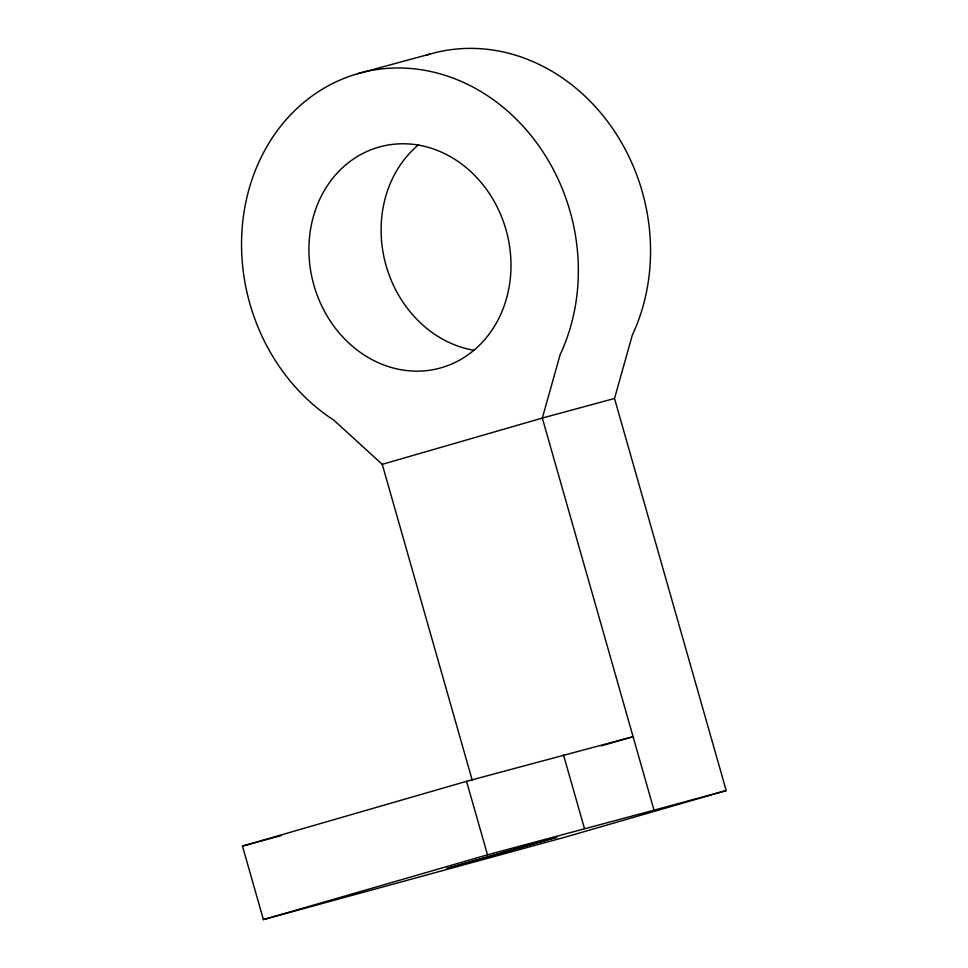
<?xml version="1.0" encoding="UTF-8"?>
<svg xmlns="http://www.w3.org/2000/svg" width="968" height="968" viewBox="0 0 968 968"><rect width="100%" height="100%" fill="white"/><g stroke="black" fill="none" stroke-linecap="round" stroke-linejoin="round"><path stroke-width="1.45" d="M601.358 745.856L633.084 736.684L466.552 781.321L242.472 846.105L263.405 919.6L566.147 836.86L726.206 790.578L614.511 398.465L632.334 335.073A191.059 166.617 74.8 0 0 609.005 123.432A191.059 166.617 74.8 0 0 426.949 54.97M726.206 790.578L654.017 810.18L542.322 418.067L560.145 354.663A191.059 166.617 74.8 0 0 486.118 94.816A191.059 166.617 74.8 0 0 259.751 160.252A191.059 166.617 74.8 0 0 333.779 420.112L382.251 464.337L542.322 418.067L614.511 398.465M263.405 919.6L487.497 854.817L654.017 810.18M357.603 73.713L429.804 54.111M242.472 846.105L281.543 835.493M563.521 754.992L584.454 828.499M382.251 464.337L472.19 780.063M466.552 781.321L487.497 854.817M474.405 350.343A114.635 99.97 74.8 0 1 385.651 264.022A114.635 99.97 74.8 0 1 418.636 144.704M448.692 867.921L446.671 868.611L556.915 837.211L448.692 867.921M314.636 212.367A114.635 99.97 74.8 0 0 428.546 370.393A114.635 99.97 74.8 0 0 486.662 189.619A114.635 99.97 74.8 0 0 314.636 212.367"/></g></svg>
